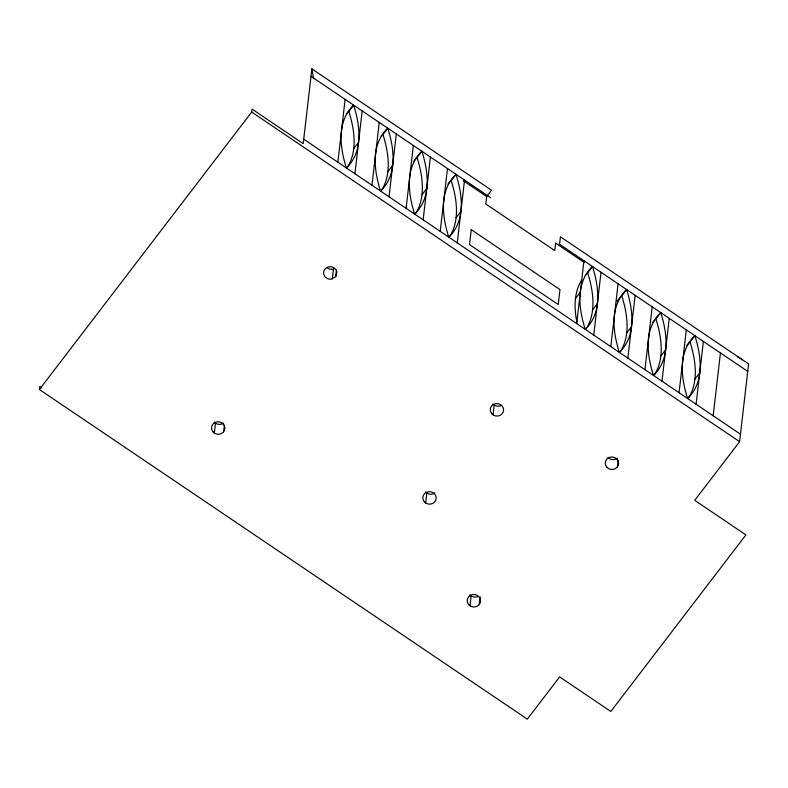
<?xml version="1.0" encoding="UTF-8"?>
<svg xmlns="http://www.w3.org/2000/svg" width="788" height="788" viewBox="0 0 788 788"><rect width="100%" height="100%" fill="white"/><g stroke="black" fill="none" stroke-linecap="round" stroke-linejoin="round"><path stroke-width="1.18" d="M747.733 371.384L559.559 244.26L560.426 236.784L748.6 363.908L739.597 441.684L694.73 500.321L745.911 534.894L610.818 711.465L559.638 676.892L527.32 719.139L39.4 389.518L39.745 386.524L41.754 387.883M214.336 433.085L215.469 423.215M39.4 389.518L251.687 112.063L252.032 109.069L303.213 143.643L311.861 68.861L491.505 190.223L486.679 196.527L485.812 204.003L554.742 250.564L555.599 243.088L584.164 262.384M223.654 431.726L224.413 425.146M337.855 162.21L345.114 99.386M332.319 278.883L333.462 269.004M335.737 276.637L336.87 271.998A6.688 6.245 6.6 0 0 329.148 266.777A6.688 6.245 6.6 0 0 323.691 273.909A6.688 6.245 6.6 0 0 331.413 279.129L335.737 276.637L336.496 270.057M354.915 173.734L362.175 110.921M371.975 185.259L379.235 122.445M389.036 196.783L396.295 133.97M406.096 208.308L413.355 145.494M423.156 219.832L430.415 157.019M440.206 231.357L447.476 168.543M425.658 502.961L426.791 493.091M457.267 242.881L464.536 180.068M469.993 605.805L471.135 595.935M493.052 414.872L494.194 404.993M479.311 604.445L480.197 596.772M576.688 323.563L583.957 260.739M593.748 335.087L601.017 272.274M610.808 346.612L618.078 283.798M627.869 358.136L635.138 295.323M617.398 466.92L618.156 460.34M644.929 369.661L652.198 306.847M661.989 381.185L669.258 318.372M679.049 392.71L686.318 329.896M696.109 404.234L703.379 341.421M713.17 415.759L720.439 352.945M346.385 113.974A374.103 117.678 37.4 0 1 348.828 111.463L353.645 105.149A374.103 117.678 37.4 0 1 346.385 167.972A374.103 117.678 37.4 0 1 353.645 105.149M353.723 148.627L358.55 142.323M381.293 136.166A374.103 117.678 37.4 0 1 382.948 134.512L387.765 128.208A374.103 117.678 37.4 0 1 380.505 191.021A374.103 117.678 37.4 0 1 387.765 128.208M387.844 171.676L392.66 165.372M413.867 160.969A374.103 117.678 37.4 0 1 417.069 157.561L421.885 151.257A374.103 117.678 37.4 0 1 414.626 214.07A374.103 117.678 37.4 0 1 421.885 151.257M421.964 194.734L426.781 188.421M447.988 184.018A374.103 117.678 37.4 0 1 451.189 180.61L456.006 174.306A374.103 117.678 37.4 0 1 448.736 237.119A374.103 117.678 37.4 0 1 456.006 174.306M456.085 217.784L460.901 211.479M585.228 275.327A374.103 117.678 37.4 0 1 587.661 272.815L592.487 266.502A374.103 117.678 37.4 0 1 585.218 329.325A374.103 117.678 37.4 0 1 592.487 266.502M575.496 298.455L580.323 292.151M592.556 309.979L597.383 303.675M617.162 301.105A374.103 117.678 37.4 0 1 621.781 295.864L626.608 289.56A374.103 117.678 37.4 0 1 619.338 352.374A374.103 117.678 37.4 0 1 626.608 289.56M626.677 333.029L631.503 326.724M652.71 322.322A374.103 117.678 37.4 0 1 655.902 318.913L660.728 312.609A374.103 117.678 37.4 0 0 653.459 375.423A374.103 117.678 37.4 0 0 660.728 312.609M660.797 356.087L665.624 349.774M686.831 345.371A374.103 117.678 37.4 0 1 690.022 341.962L694.849 335.658A374.103 117.678 37.4 0 1 687.579 398.472A374.103 117.678 37.4 0 1 694.849 335.658M694.918 379.136L699.744 372.832M334.22 268.797L332.546 269.26A6.688 6.245 6.6 0 1 327.562 268.127M311.004 76.338L490.638 197.699M463.305 180.738L486.679 196.527M303.735 139.161L740.464 434.198M251.687 112.063L739.597 441.684M311.861 68.861L313.663 78.692M477.794 596.605A6.688 6.245 6.6 0 1 469.855 594.802M223.605 423.038A6.688 6.245 6.6 0 1 214.188 422.092M434.927 492.914A6.688 6.245 6.6 0 1 425.51 491.968M500.853 405.672A6.688 6.245 6.6 0 1 492.914 403.87M617.359 458.232A6.688 6.245 6.6 0 1 607.942 457.286M737.657 356.925A10.451 9.752 6.6 0 1 742.069 359.909M348.828 111.463A374.103 117.678 37.4 0 1 347.488 167.105M382.948 134.512A374.103 117.678 37.4 0 1 381.609 190.164M417.069 157.561A374.103 117.678 37.4 0 1 415.729 213.213M451.189 180.61A374.103 117.678 37.4 0 1 449.84 236.262M587.661 272.815A374.103 117.678 37.4 0 1 586.321 328.458M576.865 322.075A374.103 117.678 37.4 0 1 581.741 279.976M621.781 295.864A374.103 117.678 37.4 0 1 620.442 351.517M655.902 318.913A374.103 117.678 37.4 0 1 654.562 374.566M690.022 341.962A374.103 117.678 37.4 0 1 688.682 397.615M471.263 229.653L469.53 244.605L558.239 304.532L559.972 289.58L471.263 229.653M468.712 604.672A6.688 6.245 6.6 0 0 480.128 603.017A6.688 6.245 6.6 0 0 472.721 594.585A6.688 6.245 6.6 0 0 468.712 604.672M213.046 431.962A6.688 6.245 6.6 0 0 224.462 430.297A6.688 6.245 6.6 0 0 217.064 421.866A6.688 6.245 6.6 0 0 213.046 431.962M424.368 501.838A6.688 6.245 6.6 0 0 435.784 500.173A6.688 6.245 6.6 0 0 428.386 491.742A6.688 6.245 6.6 0 0 424.368 501.838M491.771 413.739A6.688 6.245 6.6 0 0 503.187 412.085A6.688 6.245 6.6 0 0 495.78 403.653A6.688 6.245 6.6 0 0 491.771 413.739M606.799 467.156A6.688 6.245 6.6 0 0 618.206 465.491A6.688 6.245 6.6 0 0 610.808 457.06A6.688 6.245 6.6 0 0 606.799 467.156"/></g></svg>
